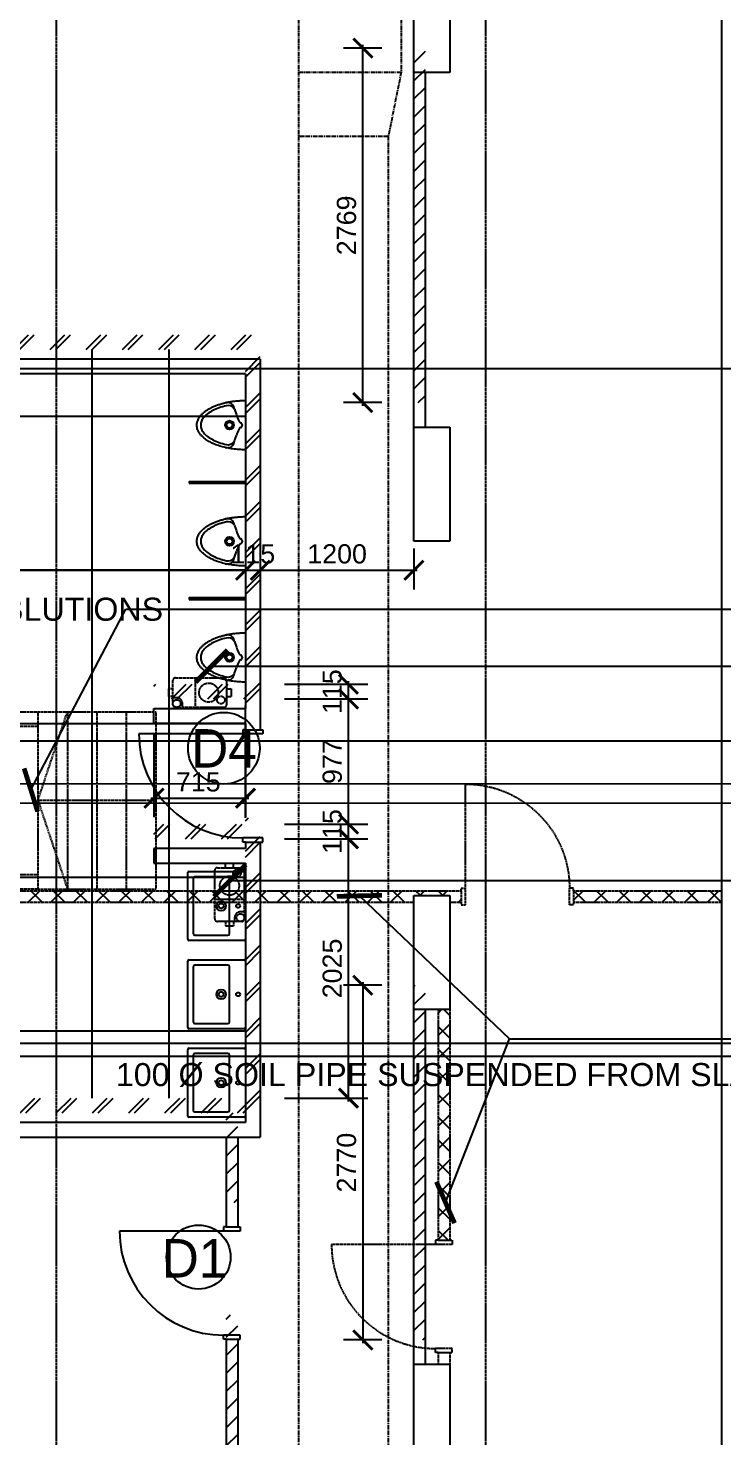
# Model space of a CAD drawing. Header units: millimetres. Extents: x -242071 to 82444, y -53139 to 112036.
# Drawn here: x -221999 to -216574, y -20063 to -9064 of the extents above; entities that cross this region are included whole.
import ezdxf

# ---------------------------------------------------------------- set-up
doc = ezdxf.new("R2010")
doc.units = ezdxf.units.MM
doc.header["$PDSIZE"] = 1
for name, pattern in [('PCENTRE', [50.8, 31.75, -6.35, 6.35, -6.35]), ('PCENTRE2', [28.575, 19.05, -3.175, 3.175, -3.175]), ('PDASHED2', [9.525, 6.35, -3.175])]:
    doc.linetypes.add(name, pattern=pattern)
for name, color, linetype in [('Boundaries_and_building_grids', 140, 'Continuous'), ('Ceilings', 8, 'Continuous'), ('Columns_conc_steel_timber', 5, 'Continuous'), ('Demolition', 1, 'Continuous'), ('Dimensions_General_Layout', 1, 'Continuous'), ('Drainage_soil_and_waste', 3, 'Continuous'), ('Fixture_Sanitary', 2, 'Continuous'), ('Hatch_Builders_work', 1, 'Continuous'), ('Hatch_Demolition', 1, 'Continuous'), ('Hatch_Partition_layout', 1, 'Continuous'), ('Internal_partitions', 2, 'Continuous'), ('Rain_and_storm_water', 1, 'Continuous'), ('Space_heating_and_ventilation', 1, 'Continuous'), ('Text_Builders_work', 1, 'Continuous'), ('Text_Demolition', 1, 'Continuous'), ('Text_Drainage_drawing', 1, 'Continuous'), ('Text_Partition_layout', 1, 'Continuous'), ('Walls_brick_block_etc', 3, 'Continuous'), ('Windows_and_doors_to_brickwork', 1, 'Continuous'), ('Windows_and_doors_to_partitions', 1, 'Continuous')]:
    doc.layers.add(name, color=color, linetype=linetype)
doc.styles.add('Arial1', font='arial.ttf')
doc.styles.add('Text_Style_1', font='Freehand')
doc.styles.add('Text_Style_3_d7b89161-017f-4e9d-a07b-0b1ab719bac5', font='freehand')
doc.styles.add('Text_Style_5', font='arial.ttf')
doc.dimstyles.new('$DIM_Caddie', dxfattribs={"dimscale": 100, "dimtxt": 2.5, "dimasz": 3, "dimexe": 3, "dimexo": 0, "dimgap": 1, "dimtad": 1, "dimdec": 0, "dimzin": 0, "dimdsep": 46, "dimtxsty": 'Text_Style_3_d7b89161-017f-4e9d-a07b-0b1ab719bac5', "dimblk": 'ARCHTICK', "dimblk1": 'ARCHTICK', "dimblk2": 'ARCHTICK', "dimcen": 0.4, "dimclrd": 1, "dimclre": 1, "dimclrt": 2, "dimadec": 0, "dimazin": 0, "dimtfac": 0.5, "dimtdec": 0, "dimtix": 1, "dimtmove": 0, "dimatfit": 2, "dimldrblk": 'ARCHTICK', "dimfxl": 7, "dimfxlon": 1, "dimtfillclr": 1, "dimtolj": 1, "dimtzin": 0, "dimlwd": -3, "dimlwe": -3, "dimarcsym": 1})
pattern_1 = [(45, (-179816.09, 11309.41), (-70.71068, 70.71068), [])]
pattern_2 = [(45, (0, -190.3), (-88.38835, 88.38835), []), (135, (0, -190.3), (-88.38835, -88.38835), [])]

# ---------------------------------------------------------------- blocks, each defined once
blk = doc.blocks.new('_ArchTick')
at = {"color": 0, "linetype": 'ByBlock', "const_width": 0.15}
blk.add_lwpolyline([(-0.5, -0.5), (0.5, 0.5)], dxfattribs=at)
blk = doc.blocks.new('*D118')
at = {"layer": 'Defpoints', "color": 0}
for p in [(-224422, -11574), (-220301, -11574), (-220301, -13297)]:
    blk.add_point(p, dxfattribs=at)
at = {"layer": 'Dimensions_General_Layout', "color": 1, "linetype": 'Continuous', "lineweight": -3}
for p, q in [((-224422, -12797), (-224422, -13447)), ((-220301, -12797), (-220301, -13447)), ((-224447, -13297), (-220276, -13297))]:
    blk.add_line(p, q, dxfattribs=at)
at = {"layer": 'Dimensions_General_Layout', "color": 1, "lineweight": -3, "xscale": 150, "yscale": 150, "zscale": 150, "rotation": 180}
blk.add_blockref('_ArchTick', (-224422, -13297), dxfattribs=at)
at = {"layer": 'Dimensions_General_Layout', "color": 1, "lineweight": -3, "xscale": 150, "yscale": 150, "zscale": 150}
blk.add_blockref('_ArchTick', (-220301, -13297), dxfattribs=at)
at = {"layer": 'Dimensions_General_Layout', "color": 1, "linetype": 'Continuous', "lineweight": -3, "insert": (-222362, -13171), "char_height": 150, "attachment_point": 5, "style": 'Text_Style_5'}
blk.add_mtext('\\A1;4121', dxfattribs=at)
blk = doc.blocks.new('_Open90')
at = {"color": 0, "linetype": 'ByBlock', "lineweight": -2}
for p, q in [((0, 0), (-1, 0)), ((-0.5, 0.5), (0, 0)), ((0, 0), (-0.5, -0.5))]:
    blk.add_line(p, q, dxfattribs=at)
blk = doc.blocks.new('*D119')
at = {"layer": 'Defpoints', "color": 0}
for p in [(-220186, -11459), (-220301, -11574), (-220186, -13297)]:
    blk.add_point(p, dxfattribs=at)
at = {"layer": 'Dimensions_General_Layout', "color": 1, "linetype": 'Continuous', "lineweight": -3}
for p, q in [((-220301, -12797), (-220301, -13447)), ((-220186, -12797), (-220186, -13447)), ((-220326, -13297), (-220161, -13297))]:
    blk.add_line(p, q, dxfattribs=at)
at = {"layer": 'Dimensions_General_Layout', "color": 1, "lineweight": -3, "xscale": 150, "yscale": 150, "zscale": 150}
blk.add_blockref('_ArchTick', (-220301, -13297), dxfattribs=at)
at = {"layer": 'Dimensions_General_Layout', "color": 1, "lineweight": -3, "xscale": 150, "yscale": 150, "zscale": 150, "rotation": 180}
blk.add_blockref('_ArchTick', (-220186, -13297), dxfattribs=at)
at = {"layer": 'Dimensions_General_Layout', "color": 1, "linetype": 'Continuous', "lineweight": -3, "insert": (-220244, -13170), "char_height": 150, "attachment_point": 5, "style": 'Text_Style_5'}
blk.add_mtext('\\A1;115', dxfattribs=at)
blk = doc.blocks.new('*D120')
at = {"layer": 'Defpoints', "color": 0}
for p in [(-220186, -11459), (-218986, -12878), (-218986, -13297)]:
    blk.add_point(p, dxfattribs=at)
at = {"layer": 'Dimensions_General_Layout', "color": 1, "linetype": 'Continuous', "lineweight": -3}
for p, q in [((-220186, -12797), (-220186, -13447)), ((-218986, -13128), (-218986, -13447)), ((-220211, -13297), (-218961, -13297))]:
    blk.add_line(p, q, dxfattribs=at)
at = {"layer": 'Dimensions_General_Layout', "color": 1, "lineweight": -3, "xscale": 150, "yscale": 150, "zscale": 150, "rotation": 180}
blk.add_blockref('_ArchTick', (-220186, -13297), dxfattribs=at)
at = {"layer": 'Dimensions_General_Layout', "color": 1, "lineweight": -3, "xscale": 150, "yscale": 150, "zscale": 150}
blk.add_blockref('_ArchTick', (-218986, -13297), dxfattribs=at)
at = {"layer": 'Dimensions_General_Layout', "color": 1, "linetype": 'Continuous', "lineweight": -3, "insert": (-219586, -13170), "char_height": 150, "attachment_point": 5, "style": 'Text_Style_5'}
blk.add_mtext('\\A1;1200', dxfattribs=at)
blk = doc.blocks.new('*D123')
at = {"layer": 'Defpoints', "color": 0}
for p in [(-220301, -15394), (-219497, -15394), (-220301, -17419)]:
    blk.add_point(p, dxfattribs=at)
at = {"layer": 'Dimensions_General_Layout', "color": 1, "linetype": 'Continuous', "lineweight": -3}
for p, q in [((-219997, -15394), (-219347, -15394)), ((-219497, -17444), (-219497, -15369)), ((-219997, -17419), (-219347, -17419))]:
    blk.add_line(p, q, dxfattribs=at)
at = {"layer": 'Dimensions_General_Layout', "color": 1, "lineweight": -3, "xscale": 150, "yscale": 150, "zscale": 150}
for p, rotation in [((-219497, -15394), 90), ((-219497, -17419), 270)]:
    blk.add_blockref('_ArchTick', p, dxfattribs=dict(at, rotation=rotation))
at = {"layer": 'Dimensions_General_Layout', "color": 1, "linetype": 'Continuous', "lineweight": -3, "insert": (-219623, -16406), "char_height": 150, "attachment_point": 5, "rotation": 90, "style": 'Text_Style_5'}
blk.add_mtext('\\A1;2025', dxfattribs=at)
blk = doc.blocks.new('*D124')
at = {"layer": 'Defpoints', "color": 0}
for p in [(-220301, -15279), (-219497, -15279), (-220301, -15394)]:
    blk.add_point(p, dxfattribs=at)
at = {"layer": 'Dimensions_General_Layout', "color": 1, "linetype": 'Continuous', "lineweight": -3}
for p, q in [((-219997, -15279), (-219347, -15279)), ((-219497, -15419), (-219497, -15254)), ((-219997, -15394), (-219347, -15394))]:
    blk.add_line(p, q, dxfattribs=at)
at = {"layer": 'Dimensions_General_Layout', "color": 1, "lineweight": -3, "xscale": 150, "yscale": 150, "zscale": 150}
for p, rotation in [((-219497, -15279), 270), ((-219497, -15394), 90)]:
    blk.add_blockref('_ArchTick', p, dxfattribs=dict(at, rotation=rotation))
at = {"layer": 'Dimensions_General_Layout', "color": 1, "linetype": 'Continuous', "lineweight": -3, "insert": (-219623, -15337), "char_height": 150, "attachment_point": 5, "rotation": 90, "style": 'Text_Style_5'}
blk.add_mtext('\\A1;115', dxfattribs=at)
blk = doc.blocks.new('*D125')
at = {"layer": 'Defpoints', "color": 0}
for p in [(-220301, -14302), (-219497, -14302), (-220301, -15279)]:
    blk.add_point(p, dxfattribs=at)
at = {"layer": 'Dimensions_General_Layout', "color": 1, "linetype": 'Continuous', "lineweight": -3}
for p, q in [((-219497, -15304), (-219497, -14277)), ((-219997, -14302), (-219347, -14302)), ((-219997, -15279), (-219347, -15279))]:
    blk.add_line(p, q, dxfattribs=at)
at = {"layer": 'Dimensions_General_Layout', "color": 1, "lineweight": -3, "xscale": 150, "yscale": 150, "zscale": 150}
for p, rotation in [((-219497, -14302), 90), ((-219497, -15279), 270)]:
    blk.add_blockref('_ArchTick', p, dxfattribs=dict(at, rotation=rotation))
at = {"layer": 'Dimensions_General_Layout', "color": 1, "linetype": 'Continuous', "lineweight": -3, "insert": (-219623, -14791), "char_height": 150, "attachment_point": 5, "rotation": 90, "style": 'Text_Style_5'}
blk.add_mtext('\\A1;977', dxfattribs=at)
blk = doc.blocks.new('*D126')
at = {"layer": 'Defpoints', "color": 0}
for p in [(-220301, -14187), (-219497, -14187), (-220301, -14302)]:
    blk.add_point(p, dxfattribs=at)
at = {"layer": 'Dimensions_General_Layout', "color": 1, "linetype": 'Continuous', "lineweight": -3}
for p, q in [((-219997, -14187), (-219347, -14187)), ((-219497, -14327), (-219497, -14162)), ((-219997, -14302), (-219347, -14302))]:
    blk.add_line(p, q, dxfattribs=at)
at = {"layer": 'Dimensions_General_Layout', "color": 1, "lineweight": -3, "xscale": 150, "yscale": 150, "zscale": 150}
for p, rotation in [((-219497, -14187), 270), ((-219497, -14302), 90)]:
    blk.add_blockref('_ArchTick', p, dxfattribs=dict(at, rotation=rotation))
at = {"layer": 'Dimensions_General_Layout', "color": 1, "linetype": 'Continuous', "lineweight": -3, "insert": (-219623, -14245), "char_height": 150, "attachment_point": 5, "rotation": 90, "style": 'Text_Style_5'}
blk.add_mtext('\\A1;115', dxfattribs=at)
blk = doc.blocks.new('*D127')
at = {"layer": 'Defpoints', "color": 0}
for p in [(-221016, -14187), (-220301, -14187), (-220301, -15076)]:
    blk.add_point(p, dxfattribs=at)
at = {"layer": 'Dimensions_General_Layout', "color": 1, "linetype": 'Continuous', "lineweight": -3}
for p, q in [((-221016, -14576), (-221016, -15226)), ((-220301, -14576), (-220301, -15226)), ((-221041, -15076), (-220276, -15076))]:
    blk.add_line(p, q, dxfattribs=at)
at = {"layer": 'Dimensions_General_Layout', "color": 1, "lineweight": -3, "xscale": 150, "yscale": 150, "zscale": 150, "rotation": 180}
blk.add_blockref('_ArchTick', (-221016, -15076), dxfattribs=at)
at = {"layer": 'Dimensions_General_Layout', "color": 1, "lineweight": -3, "xscale": 150, "yscale": 150, "zscale": 150}
blk.add_blockref('_ArchTick', (-220301, -15076), dxfattribs=at)
at = {"layer": 'Dimensions_General_Layout', "color": 1, "linetype": 'Continuous', "lineweight": -3, "insert": (-220670, -14950), "char_height": 150, "attachment_point": 5, "style": 'Text_Style_5'}
blk.add_mtext('\\A1;715', dxfattribs=at)
blk = doc.blocks.new('*D129')
at = {"layer": 'Defpoints', "color": 0}
for p in [(-218986, -16537), (-219385, -19307), (-218986, -19307)]:
    blk.add_point(p, dxfattribs=at)
at = {"layer": 'Dimensions_General_Layout', "color": 1, "linetype": 'Continuous', "lineweight": -3}
for p, q in [((-219236, -16537), (-219535, -16537)), ((-219385, -16512), (-219385, -19332)), ((-219236, -19307), (-219535, -19307))]:
    blk.add_line(p, q, dxfattribs=at)
at = {"layer": 'Dimensions_General_Layout', "color": 1, "lineweight": -3, "xscale": 150, "yscale": 150, "zscale": 150}
for p, rotation in [((-219385, -16537), 90), ((-219385, -19307), 270)]:
    blk.add_blockref('_ArchTick', p, dxfattribs=dict(at, rotation=rotation))
at = {"layer": 'Dimensions_General_Layout', "color": 1, "linetype": 'Continuous', "lineweight": -3, "insert": (-219512, -17922), "char_height": 150, "attachment_point": 5, "rotation": 90, "style": 'Text_Style_5'}
blk.add_mtext('\\A1;2770', dxfattribs=at)
blk = doc.blocks.new('*D134')
at = {"layer": 'Defpoints', "color": 0}
for p in [(-219385, -9220), (-218986, -9220), (-218986, -11988)]:
    blk.add_point(p, dxfattribs=at)
at = {"layer": 'Dimensions_General_Layout', "color": 1, "linetype": 'Continuous', "lineweight": -3}
for p, q in [((-219236, -9220), (-219535, -9220)), ((-219385, -12013), (-219385, -9195)), ((-219236, -11988), (-219535, -11988))]:
    blk.add_line(p, q, dxfattribs=at)
at = {"layer": 'Dimensions_General_Layout', "color": 1, "lineweight": -3, "xscale": 150, "yscale": 150, "zscale": 150}
for p, rotation in [((-219385, -9220), 90), ((-219385, -11988), 270)]:
    blk.add_blockref('_ArchTick', p, dxfattribs=dict(at, rotation=rotation))
at = {"layer": 'Dimensions_General_Layout', "color": 1, "linetype": 'Continuous', "lineweight": -3, "insert": (-219512, -10604), "char_height": 150, "attachment_point": 5, "rotation": 90, "style": 'Text_Style_5'}
blk.add_mtext('\\A1;2769', dxfattribs=at)

msp = doc.modelspace()

# ---------------------------------------------------------------- hatches: boundary and pattern name
at = {"layer": 'Hatch_Builders_work', "linetype": 'Continuous', "lineweight": -3}
h = msp.add_hatch(dxfattribs=at)
h.set_pattern_fill('BRICKPLAN', color=1, scale=200, angle=45, style=0)
h.set_pattern_definition([(45, (-179666.09, 11309.41), (-141.42136, 141.42136), []), (45, (-179688.71, 11332.04), (-141.42136, 141.42136), [])])
h.paths.add_polyline_path([(-224272.2, -11458.9), (-220186.2, -11458.9), (-220186.2, -14352.1), (-220301.2, -14352.1), (-220301.2, -14302.1), (-221016.2, -14302.1), (-221016.2, -14187.1), (-220301.2, -14187.1), (-220301.2, -11573.9), (-224272.2, -11573.9)])
h = msp.add_hatch(dxfattribs=at)
h.set_pattern_fill('BRICKPLAN', color=1, scale=200, angle=45, style=0)
h.set_pattern_definition([(45, (-238113.88, -4498.6), (-141.4214, 141.4214), []), (45, (-238136.5, -4475.97), (-141.4214, 141.4214), [])])
h.paths.add_polyline_path([(-224422.1, -17533.9), (-224422.2, -16608.9), (-224274.2, -16608.9), (-224274.2, -17418.9), (-220301.2, -17418.9), (-220301.2, -15394.1), (-221016.2, -15394.1), (-221016.2, -15279.1), (-220301.2, -15279.1), (-220301.2, -15229.1), (-220186.2, -15229.1), (-220186.2, -17533.9)])
at = {"layer": 'Hatch_Demolition', "linetype": 'Continuous', "lineweight": -3}
h = msp.add_hatch(dxfattribs=at)
h.set_pattern_fill('BLOCK-SECTION', color=8, scale=2.5)
h.set_pattern_definition(pattern_2)
h.paths.add_polyline_path([(-218986.2, -15889.2), (-218986.2, -15837.1), (-218706.2, -15837.1), (-218706.2, -15889.2), (-218616.2, -15889.2), (-218616.2, -15799.2), (-224422.2, -15799.2), (-224422.2, -15889.2)])
h = msp.add_hatch(dxfattribs=at)
h.set_pattern_fill('BLOCK-SECTION', color=8, scale=2.5)
h.set_pattern_definition(pattern_2)
h.paths.add_polyline_path([(-216581.2, -15889.2), (-216581.2, -15799.2), (-217739.2, -15799.2), (-217739.2, -15889.2)])
h = msp.add_hatch(dxfattribs=at)
h.set_pattern_fill('BLOCK-SECTION', color=8, scale=2.5)
h.set_pattern_definition(pattern_2)
h.paths.add_polyline_path([(-218706.2, -18528.6), (-218706.2, -16727.1), (-218796.2, -16727.1), (-218796.2, -18528.6)])
at = {"layer": 'Hatch_Partition_layout', "linetype": 'Continuous', "lineweight": -3}
h = msp.add_hatch(dxfattribs=at)
h.set_pattern_fill('_USER', color=1, scale=100, angle=45, style=0, pattern_type=0)
h.set_pattern_definition(pattern_1)
h.paths.add_polyline_path([(-218986.2, -11988.3), (-218896.2, -11988.3), (-218896.2, -9219.8), (-218986.2, -9219.8)])
h = msp.add_hatch(dxfattribs=at)
h.set_pattern_fill('_USER', color=1, scale=100, angle=45, style=0, pattern_type=0)
h.set_pattern_definition(pattern_1)
h.paths.add_polyline_path([(-218986.2, -19305.3), (-218896.2, -19305.3), (-218896.2, -16536.8), (-218986.2, -16536.8)])
h = msp.add_hatch(dxfattribs=at)
h.set_pattern_fill('_USER', color=1, scale=100, angle=45, style=0, pattern_type=0)
h.set_pattern_definition(pattern_1)
h.paths.add_polyline_path([(-220452.2, -18233.9), (-220362.2, -18233.9), (-220362.2, -17533.9), (-220452.2, -17533.9)])
h = msp.add_hatch(dxfattribs=at)
h.set_pattern_fill('_USER', color=1, scale=100, angle=45, style=0, pattern_type=0)
h.set_pattern_definition(pattern_1)
h.paths.add_polyline_path([(-220452.2, -19110.9), (-220362.2, -19110.9), (-220362.2, -20753.9), (-220452.2, -20753.9)])

# ---------------------------------------------------------------- linework, layer by layer
at = {"layer": 'Boundaries_and_building_grids', "color": 140, "linetype": 'PCENTRE2', "lineweight": -3}
for p, q in [((-221780.2, 33439.2), (-221780.2, -42646.4)), ((-218427.2, 33439.2), (-218427.2, -42646.4))]:
    msp.add_line(p, q, dxfattribs=at)
at = {"layer": 'Ceilings', "color": 8, "linetype": 'Continuous', "lineweight": -3}
for p, q in [((-221501.2, -11573.9), (-221501.2, -17418.9)), ((-220901.2, -11573.9), (-220901.2, -17418.9)), ((-220301.2, -12096.4), (-224422.2, -12096.4)), ((-220301.2, -13296.4), (-224422.2, -13296.4)), ((-220301.2, -15229.1), (-220301.2, -14352.1)), ((-220301.2, -14496.4), (-224422.2, -14496.4)), ((-220301.2, -15696.4), (-224422.2, -15696.4)), ((-220301.2, -16896.4), (-224422.2, -16896.4))]:
    msp.add_line(p, q, dxfattribs=at)
at = {"layer": 'Columns_conc_steel_timber', "color": 4, "linetype": 'Continuous', "lineweight": -3}
for p, q in [((-218986.2, -9410.1), (-218986.2, -8520.1)), ((-218706.2, -8520.1), (-218706.2, -9410.1)), ((-218706.2, -9410.1), (-218986.2, -9410.1)), ((-218986.2, -13068.6), (-218986.2, -12178.6)), ((-218986.2, -12178.6), (-218706.2, -12178.6)), ((-218706.2, -12178.6), (-218706.2, -13068.6)), ((-218706.2, -13068.6), (-218986.2, -13068.6)), ((-218986.2, -16727.1), (-218986.2, -15837.1)), ((-218986.2, -15837.1), (-218706.2, -15837.1)), ((-218706.2, -15837.1), (-218706.2, -16727.1)), ((-218706.2, -16727.1), (-218986.2, -16727.1)), ((-218986.2, -20385.6), (-218986.2, -19495.6)), ((-218986.2, -19495.6), (-218706.2, -19495.6)), ((-218706.2, -19495.6), (-218706.2, -20385.6))]:
    msp.add_line(p, q, dxfattribs=at)
at = {"layer": 'Demolition', "color": 8, "linetype": 'PDASHED2', "lineweight": -3}
for p, q in [((-224422.2, -14402.2), (-221922.2, -14402.2)), ((-221922.2, -14402.2), (-221922.2, -14516.2)), ((-221922.2, -14402.2), (-221002.2, -14402.2)), ((-221922.2, -15094.2), (-221692.2, -14402.2)), ((-221692.2, -14402.2), (-221692.2, -15786.2)), ((-221462.2, -14402.2), (-221462.2, -15786.2)), ((-221232.2, -14402.2), (-221232.2, -15786.2)), ((-221002.2, -14402.2), (-221002.2, -15786.2)), ((-221922.2, -14516.2), (-224422.2, -14516.2)), ((-221922.2, -14516.2), (-221922.2, -15672.2)), ((-218584.2, -15779.2), (-218584.2, -14966.2)), ((-221922.2, -15094.2), (-221692.2, -15786.2)), ((-221002.2, -15094.2), (-221922.2, -15094.2)), ((-224422.2, -15672.2), (-221922.2, -15672.2)), ((-221922.2, -15672.2), (-221922.2, -15786.2)), ((-221922.2, -15786.2), (-224422.2, -15786.2)), ((-224422.2, -15799.2), (-218616.2, -15799.2)), ((-221922.2, -15786.2), (-221002.2, -15786.2)), ((-218616.2, -15779.2), (-218584.2, -15779.2)), ((-218616.2, -15799.2), (-218616.2, -15779.2)), ((-218616.2, -15799.2), (-218616.2, -15889.2)), ((-218584.2, -15909.2), (-218584.2, -15779.2)), ((-217771.2, -15909.2), (-217771.2, -15779.2)), ((-217739.2, -15779.2), (-217771.2, -15779.2)), ((-217739.2, -15799.2), (-217739.2, -15779.2)), ((-217739.2, -15799.2), (-216581.2, -15799.2)), ((-217739.2, -15799.2), (-217739.2, -15889.2)), ((-224422.2, -15889.2), (-218986.2, -15889.2)), ((-218706.2, -15889.2), (-218616.2, -15889.2)), ((-218616.2, -15889.2), (-218616.2, -15909.2)), ((-218616.2, -15909.2), (-218584.2, -15909.2)), ((-217739.2, -15909.2), (-217771.2, -15909.2)), ((-217739.2, -15889.2), (-216581.2, -15889.2)), ((-217739.2, -15889.2), (-217739.2, -15909.2)), ((-218796.2, -16727.1), (-218796.2, -18528.6)), ((-218706.2, -16727.1), (-218706.2, -18528.6)), ((-218816.2, -18560.6), (-219629.2, -18560.6)), ((-218816.2, -18528.6), (-218816.2, -18560.6)), ((-218796.2, -18528.6), (-218816.2, -18528.6)), ((-218686.2, -18560.6), (-218816.2, -18560.6)), ((-218796.2, -18528.6), (-218706.2, -18528.6)), ((-218706.2, -18528.6), (-218686.2, -18528.6)), ((-218686.2, -18528.6), (-218686.2, -18560.6)), ((-218816.2, -19405.6), (-218816.2, -19373.6)), ((-218686.2, -19373.6), (-218816.2, -19373.6)), ((-218796.2, -19405.6), (-218816.2, -19405.6)), ((-218796.2, -19405.6), (-218796.2, -19495.6)), ((-218796.2, -19405.6), (-218706.2, -19405.6)), ((-218706.2, -19405.6), (-218706.2, -19495.6)), ((-218706.2, -19405.6), (-218686.2, -19405.6)), ((-218686.2, -19405.6), (-218686.2, -19373.6))]:
    msp.add_line(p, q, dxfattribs=at)
at = {"layer": 'Demolition', "color": 8, "linetype": 'PDASHED2', "lineweight": -3, "extrusion": (0, 0, -1)}
msp.add_arc((218584.2, -15779.2), 813, 90, 180, dxfattribs=at)
at = {"layer": 'Demolition', "color": 8, "linetype": 'PDASHED2', "lineweight": -3}
msp.add_arc((-218816.2, -18560.6), 813, 180, 270, dxfattribs=at)
at = {"layer": 'Drainage_soil_and_waste', "color": 1, "linetype": 'Continuous', "lineweight": -3}
for p, q in [((-224350.4, -16990.2), (-214320.2, -16990.2)), ((-224350.4, -17090.2), (-214320.2, -17090.2))]:
    msp.add_line(p, q, dxfattribs=at)
at = {"layer": 'Fixture_Sanitary', "color": 12}
for p, q in [((-220301.2, -11971.3), (-220301.2, -12356.3)), ((-220386, -12040.4), (-220372.3, -12083.2)), ((-220386, -12287.2), (-220372.3, -12244.4)), ((-220386, -12947.4), (-220372.3, -12990.2)), ((-220301.2, -12878.3), (-220301.2, -13263.3)), ((-220386, -13194.2), (-220372.3, -13151.4)), ((-220386, -13854.4), (-220372.3, -13897.2)), ((-220301.2, -13785.3), (-220301.2, -14170.3)), ((-220386, -14101.2), (-220372.3, -14058.4)), ((-220751.2, -16178.1), (-220751.2, -15658.1)), ((-220741.2, -15648.1), (-220311.2, -15648.1)), ((-220709.2, -15702.1), (-220709.2, -16134.1)), ((-220438.2, -15690.1), (-220697.2, -15690.1)), ((-220426.2, -16134.1), (-220426.2, -15702.1)), ((-220301.2, -15658.1), (-220301.2, -16178.1)), ((-220697.2, -16146.1), (-220438.2, -16146.1)), ((-220311.2, -16188.1), (-220741.2, -16188.1)), ((-220751.2, -16868.1), (-220751.2, -16348.1)), ((-220741.2, -16338.1), (-220311.2, -16338.1)), ((-220438.2, -16380.1), (-220697.2, -16380.1)), ((-220301.2, -16348.1), (-220301.2, -16868.1)), ((-220709.2, -16392.1), (-220709.2, -16824.1)), ((-220426.2, -16824.1), (-220426.2, -16392.1)), ((-220311.2, -16878.1), (-220741.2, -16878.1)), ((-220697.2, -16836.1), (-220438.2, -16836.1)), ((-220751.2, -17558.1), (-220751.2, -17038.1)), ((-220741.2, -17028.1), (-220311.2, -17028.1)), ((-220301.2, -17038.1), (-220301.2, -17558.1)), ((-220709.2, -17082.1), (-220709.2, -17514.1)), ((-220438.2, -17070.1), (-220697.2, -17070.1)), ((-220426.2, -17514.1), (-220426.2, -17082.1)), ((-220311.2, -17568.1), (-220741.2, -17568.1)), ((-220697.2, -17526.1), (-220438.2, -17526.1))]:
    msp.add_line(p, q, dxfattribs=at)
at = {"layer": 'Fixture_Sanitary', "color": 12, "linetype": 'PCENTRE2', "lineweight": -3}
for p, q in [((-220868.7, -14347.4), (-220868.7, -14157.4)), ((-220848.7, -14137.4), (-220468.7, -14137.4)), ((-220693.7, -14137.4), (-220693.7, -14367.4)), ((-220448.7, -14157.4), (-220448.7, -14347.4)), ((-220868.7, -14222.4), (-220903.7, -14222.4)), ((-220903.7, -14222.4), (-220903.7, -14282.4)), ((-220868.7, -14282.4), (-220903.7, -14282.4)), ((-220838.7, -14292.4), (-220868.7, -14292.4)), ((-220448.7, -14222.4), (-220413.7, -14222.4)), ((-220448.7, -14282.4), (-220413.7, -14282.4)), ((-220413.7, -14222.4), (-220413.7, -14282.4)), ((-220468.7, -14367.4), (-220848.7, -14367.4)), ((-220793.7, -14367.4), (-220793.7, -14337.4)), ((-220456.2, -15619.4), (-220456.2, -15584.4)), ((-220456.2, -15584.4), (-220396.2, -15584.4)), ((-220396.2, -15619.4), (-220396.2, -15584.4)), ((-220541.2, -16019.4), (-220541.2, -15639.4)), ((-220521.2, -15619.4), (-220331.2, -15619.4)), ((-220311.2, -15639.4), (-220311.2, -16019.4)), ((-220541.2, -15864.4), (-220311.2, -15864.4)), ((-220331.2, -16039.4), (-220521.2, -16039.4)), ((-220456.2, -16039.4), (-220456.2, -16074.4)), ((-220396.2, -16039.4), (-220396.2, -16074.4)), ((-220386.2, -16009.4), (-220386.2, -16039.4)), ((-220311.2, -15964.4), (-220341.2, -15964.4)), ((-220456.2, -16074.4), (-220396.2, -16074.4))]:
    msp.add_line(p, q, dxfattribs=at)
at = {"layer": 'Fixture_Sanitary', "color": 12, "linetype": 'Continuous'}
for points in [[(-220741.2, -12617.3), (-220301.2, -12617.3), (-220301.2, -12605.3), (-220741.2, -12605.3)], [(-220741.2, -13524.3), (-220301.2, -13524.3), (-220301.2, -13512.3), (-220741.2, -13512.3)]]:
    msp.add_lwpolyline(points, close=True, dxfattribs=at)
at = {"layer": 'Fixture_Sanitary', "color": 12}
for centre, radius in [((-220426.2, -12163.8), 35), ((-220426.2, -12163.8), 23), ((-220426.2, -13070.8), 35), ((-220426.2, -13070.8), 23), ((-220426.2, -13977.8), 35), ((-220426.2, -13977.8), 23), ((-220491.2, -15918.1), 37.5), ((-220491.2, -15918.1), 20), ((-220359.2, -15918.1), 15), ((-220491.2, -16608.1), 37.5), ((-220491.2, -16608.1), 20), ((-220359.2, -16608.1), 15), ((-220491.2, -17298.1), 37.5), ((-220491.2, -17298.1), 20), ((-220359.2, -17298.1), 15)]:
    msp.add_circle(centre, radius, dxfattribs=at)
at = {"layer": 'Fixture_Sanitary', "color": 12, "linetype": 'PCENTRE2', "lineweight": -3}
for centre, radius in [((-220588.7, -14252.4), 75), ((-220493.6, -14309.9), 30), ((-220838.7, -14337.4), 30), ((-220426.2, -15759.4), 75), ((-220368.7, -15664.3), 30), ((-220341.2, -16009.4), 30)]:
    msp.add_circle(centre, radius, dxfattribs=at)
at = {"layer": 'Fixture_Sanitary', "color": 12}
for centre, radius, start, end in [((-220445.4, -12070.5), 83.1, 69.08029, 100.1044), ((-220437.2, -12068.8), 57.9, 37.33125, 102.75802), ((-220523.4, -12084.6), 144.3, 17.84255, 33.84772), ((-220039, -11976), 350.1, 197.84255, 206.22883), ((-220039, -12351.6), 350.1, 153.77117, 162.15745), ((-220326.1, -12117.4), 30, 206.22883, 246.17358), ((-220326.1, -12210.2), 30, 113.82642, 153.77117), ((-220346.6, -12163.8), 20.7, 293.82642, 66.17358), ((-220437.2, -12258.8), 57.9, 257.24198, 322.66875), ((-220523.4, -12243), 144.3, 326.15228, 342.15745), ((-220445.4, -12257), 83.1, 259.8956, 290.91971), ((-220445.4, -12977.5), 83.1, 69.08029, 100.1044), ((-220437.2, -12975.8), 57.9, 37.33125, 102.75802), ((-220523.4, -12991.6), 144.3, 17.84255, 33.84772), ((-220039, -12883), 350.1, 197.84255, 206.22883), ((-220326.1, -13024.4), 30, 206.22883, 246.17358), ((-220346.6, -13070.8), 20.7, 293.82642, 66.17358), ((-220523.4, -13150), 144.3, 326.15228, 342.15745), ((-220039, -13258.6), 350.1, 153.77117, 162.15745), ((-220326.1, -13117.2), 30, 113.82642, 153.77117), ((-220445.4, -13164), 83.1, 259.8956, 290.91971), ((-220437.2, -13165.8), 57.9, 257.24198, 322.66875), ((-220445.4, -13884.5), 83.1, 69.08029, 100.1044), ((-220437.2, -13882.8), 57.9, 37.33125, 102.75802), ((-220523.4, -13898.6), 144.3, 17.84255, 33.84772), ((-220039, -13790), 350.1, 197.84255, 206.22883), ((-220326.1, -13931.4), 30, 206.22883, 246.17358), ((-220346.6, -13977.8), 20.7, 293.82642, 66.17358), ((-220039, -14165.6), 350.1, 153.77117, 162.15745), ((-220326.1, -14024.2), 30, 113.82642, 153.77117), ((-220445.4, -14071), 83.1, 259.8956, 290.91971), ((-220437.2, -14072.8), 57.9, 257.24198, 322.66875), ((-220523.4, -14057), 144.3, 326.15228, 342.15745), ((-220741.2, -15658.1), 10, 90, 180), ((-220697.2, -15702.1), 12, 90, 180), ((-220438.2, -15702.1), 12, 0, 90), ((-220311.2, -15658.1), 10, 0, 90), ((-220697.2, -16134.1), 12, 180, 270), ((-220438.2, -16134.1), 12, 270, 0), ((-220741.2, -16178.1), 10, 180, 270), ((-220311.2, -16178.1), 10, 270, 0), ((-220741.2, -16348.1), 10, 90, 180), ((-220697.2, -16392.1), 12, 90, 180), ((-220438.2, -16392.1), 12, 0, 90), ((-220311.2, -16348.1), 10, 0, 90), ((-220697.2, -16824.1), 12, 180, 270), ((-220438.2, -16824.1), 12, 270, 0), ((-220741.2, -16868.1), 10, 180, 270), ((-220311.2, -16868.1), 10, 270, 0), ((-220741.2, -17038.1), 10, 90, 180), ((-220311.2, -17038.1), 10, 0, 90), ((-220697.2, -17082.1), 12, 90, 180), ((-220438.2, -17082.1), 12, 0, 90), ((-220741.2, -17558.1), 10, 180, 270), ((-220697.2, -17514.1), 12, 180, 270), ((-220438.2, -17514.1), 12, 270, 0), ((-220311.2, -17558.1), 10, 270, 0)]:
    msp.add_arc(centre, radius, start, end, dxfattribs=at)
at = {"layer": 'Fixture_Sanitary', "color": 12, "linetype": 'PCENTRE2', "lineweight": -3}
for centre, radius, start, end in [((-220848.7, -14157.4), 20, 90, 180), ((-220468.7, -14157.4), 20, 0, 90), ((-220838.7, -14337.4), 45, 0, 90), ((-220848.7, -14347.4), 20, 180, 270), ((-220468.7, -14347.4), 20, 270, 0), ((-220521.2, -15639.4), 20, 90, 180), ((-220331.2, -15639.4), 20, 0, 90), ((-220521.2, -16019.4), 20, 180, 270), ((-220341.2, -16009.4), 45, 90, 180), ((-220331.2, -16019.4), 20, 270, 0)]:
    msp.add_arc(centre, radius, start, end, dxfattribs=at)
at = {"layer": 'Fixture_Sanitary', "color": 12}
for centre, start_param, end_param in [((-220420.1, -12457.4), 2.9124317, 3.0818656), ((-220420.1, -11870.2), 0.0597271, 0.229161), ((-220420.1, -13364.4), 2.9124317, 3.0818656), ((-220420.1, -12777.2), 0.0597271, 0.229161), ((-220420.1, -14271.4), 2.9124317, 3.0818656), ((-220420.1, -13684.2), 0.0597271, 0.229161)]:
    msp.add_ellipse(centre, major_axis=(0, -465.3), ratio=0.1564345, start_param=start_param, end_param=end_param, dxfattribs=at)
for points, start_tangent, end_tangent in [([(-220301.2, -12356.3), (-220350.8, -12354.6), (-220375.3, -12352.6), (-220399.5, -12349.7), (-220423.3, -12346.1), (-220446.5, -12341.6), (-220469.2, -12336.4), (-220491.2, -12330.5), (-220512.3, -12323.8), (-220532.5, -12316.5), (-220551.7, -12308.5), (-220569.9, -12299.9), (-220586.9, -12290.7), (-220602.6, -12281), (-220617.1, -12270.7), (-220630.2, -12260), (-220638.2, -12252.7), (-220645.5, -12245.1), (-220652.2, -12237.4), (-220658.2, -12229.6), (-220663.6, -12221.7), (-220668.2, -12213.6), (-220672.2, -12205.4), (-220675.4, -12197.2), (-220679.7, -12180.6), (-220681.2, -12163.8), (-220680.8, -12155.4), (-220679.7, -12147), (-220677.9, -12138.6), (-220675.4, -12130.4), (-220668.2, -12114), (-220663.6, -12105.9), (-220658.2, -12097.9), (-220652.2, -12090.1), (-220645.5, -12082.4), (-220638.2, -12074.9), (-220630.2, -12067.5), (-220621.7, -12060.4), (-220612.4, -12053.4), (-220602.6, -12046.6), (-220592.3, -12040), (-220581.3, -12033.7), (-220569.9, -12027.7), (-220557.9, -12021.8), (-220545.4, -12016.3), (-220532.5, -12011.1), (-220519.1, -12006.1), (-220505.3, -12001.4), (-220491.2, -11997.1), (-220476.7, -11993), (-220461.8, -11989.3), (-220446.5, -11985.9), (-220431.1, -11982.9), (-220415.5, -11980.2), (-220399.5, -11977.8), (-220383.4, -11975.8), (-220367.1, -11974.2), (-220334.4, -11972), (-220301.2, -11971.3)], (-0.9999998, 0.0006632), (0.9999998, 0.0006632)), ([(-220450, -12012.3), (-220507.3, -12028.6), (-220557, -12049.8), (-220597.5, -12075.1), (-220627.2, -12103.2), (-220645.2, -12133.2), (-220651.2, -12163.8), (-220645.2, -12194.4), (-220627.2, -12224.3), (-220597.5, -12252.5), (-220557, -12277.7), (-220507.3, -12298.9), (-220450, -12315.3)], (-0.9753114, -0.220834), (0.9753114, -0.220834)), ([(-220301.2, -13263.3), (-220350.8, -13261.6), (-220375.3, -13259.6), (-220399.5, -13256.7), (-220423.3, -13253.1), (-220446.5, -13248.6), (-220469.2, -13243.4), (-220491.2, -13237.5), (-220512.3, -13230.8), (-220532.5, -13223.5), (-220551.7, -13215.5), (-220569.9, -13206.9), (-220586.9, -13197.7), (-220602.6, -13188), (-220617.1, -13177.7), (-220630.2, -13167), (-220638.2, -13159.7), (-220645.5, -13152.1), (-220652.2, -13144.4), (-220658.2, -13136.6), (-220663.6, -13128.7), (-220668.2, -13120.6), (-220672.2, -13112.4), (-220675.4, -13104.2), (-220679.7, -13087.6), (-220681.2, -13070.8), (-220680.8, -13062.4), (-220679.7, -13054), (-220677.9, -13045.6), (-220675.4, -13037.4), (-220668.2, -13021), (-220663.6, -13012.9), (-220658.2, -13004.9), (-220652.2, -12997.1), (-220645.5, -12989.4), (-220638.2, -12981.9), (-220630.2, -12974.5), (-220621.7, -12967.4), (-220612.4, -12960.4), (-220602.6, -12953.6), (-220592.3, -12947), (-220581.3, -12940.7), (-220569.9, -12934.7), (-220557.9, -12928.8), (-220545.4, -12923.3), (-220532.5, -12918.1), (-220519.1, -12913.1), (-220505.3, -12908.4), (-220491.2, -12904.1), (-220476.7, -12900), (-220461.8, -12896.3), (-220446.5, -12892.9), (-220431.1, -12889.9), (-220415.5, -12887.2), (-220399.5, -12884.8), (-220383.4, -12882.8), (-220367.1, -12881.2), (-220334.4, -12879), (-220301.2, -12878.3)], (-0.9999998, 0.0006632), (0.9999998, 0.0006632)), ([(-220450, -12919.3), (-220507.3, -12935.6), (-220557, -12956.8), (-220597.5, -12982.1), (-220627.2, -13010.2), (-220645.2, -13040.2), (-220651.2, -13070.8), (-220645.2, -13101.4), (-220627.2, -13131.3), (-220597.5, -13159.5), (-220557, -13184.7), (-220507.3, -13205.9), (-220450, -13222.3)], (-0.9753114, -0.220834), (0.9753114, -0.220834)), ([(-220301.2, -14170.3), (-220350.8, -14168.6), (-220375.3, -14166.6), (-220399.5, -14163.7), (-220423.3, -14160.1), (-220446.5, -14155.6), (-220469.2, -14150.4), (-220491.2, -14144.5), (-220512.3, -14137.8), (-220532.5, -14130.5), (-220551.7, -14122.5), (-220569.9, -14113.9), (-220586.9, -14104.7), (-220602.6, -14095), (-220617.1, -14084.7), (-220630.2, -14074), (-220638.2, -14066.7), (-220645.5, -14059.1), (-220652.2, -14051.4), (-220658.2, -14043.6), (-220663.6, -14035.7), (-220668.2, -14027.6), (-220672.2, -14019.4), (-220675.4, -14011.2), (-220679.7, -13994.6), (-220681.2, -13977.8), (-220680.8, -13969.4), (-220679.7, -13961), (-220677.9, -13952.6), (-220675.4, -13944.4), (-220668.2, -13928), (-220663.6, -13919.9), (-220658.2, -13911.9), (-220652.2, -13904.1), (-220645.5, -13896.4), (-220638.2, -13888.9), (-220630.2, -13881.5), (-220621.7, -13874.4), (-220612.4, -13867.4), (-220602.6, -13860.6), (-220592.3, -13854), (-220581.3, -13847.7), (-220569.9, -13841.7), (-220557.9, -13835.8), (-220545.4, -13830.3), (-220532.5, -13825.1), (-220519.1, -13820.1), (-220505.3, -13815.4), (-220491.2, -13811.1), (-220476.7, -13807), (-220461.8, -13803.3), (-220446.5, -13799.9), (-220431.1, -13796.9), (-220415.5, -13794.2), (-220399.5, -13791.8), (-220383.4, -13789.8), (-220367.1, -13788.2), (-220334.4, -13786), (-220301.2, -13785.3)], (-0.9999998, 0.0006632), (0.9999998, 0.0006632)), ([(-220450, -13826.3), (-220507.3, -13842.6), (-220557, -13863.8), (-220597.5, -13889.1), (-220627.2, -13917.2), (-220645.2, -13947.2), (-220651.2, -13977.8), (-220645.2, -14008.4), (-220627.2, -14038.3), (-220597.5, -14066.5), (-220557, -14091.7), (-220507.3, -14112.9), (-220450, -14129.3)], (-0.9753114, -0.220834), (0.9753114, -0.220834))]:
    msp.add_spline(points, degree=3, dxfattribs=dict(at, start_tangent=start_tangent, end_tangent=end_tangent))
at = {"layer": 'Internal_partitions', "color": 12, "linetype": 'Continuous', "lineweight": -3}
for p, q in [((-218986.2, -12178.6), (-218986.2, -9410.1)), ((-218896.2, -12178.6), (-218896.2, -9410.1)), ((-218986.2, -19495.6), (-218986.2, -16727.1)), ((-218896.2, -19495.6), (-218896.2, -16727.1)), ((-220452.2, -17724.2), (-220452.2, -18424.2)), ((-220362.2, -17724.2), (-220362.2, -18424.2)), ((-220452.2, -18424.2), (-220362.2, -18424.2)), ((-220452.2, -19301.2), (-220452.2, -20854.2)), ((-220452.2, -19301.2), (-220362.2, -19301.2)), ((-220362.2, -19301.2), (-220362.2, -20944.2))]:
    msp.add_line(p, q, dxfattribs=at)
at = {"layer": 'Rain_and_storm_water', "color": 1, "linetype": 'Continuous', "lineweight": -3}
for p, q in [((-224338.2, -14962.4), (-214845.2, -14965.7)), ((-224338.2, -15112.4), (-214845.2, -15115.7))]:
    msp.add_line(p, q, dxfattribs=at)
at = {"layer": 'Space_heating_and_ventilation', "color": 8, "linetype": 'PCENTRE', "lineweight": -3}
for p, q in [((-219886.2, -2951.2), (-219886.2, -27648.8)), ((-219086.2, -2951.2), (-219086.2, -9410.1)), ((-219086.2, -9410.1), (-219886.2, -9410.1)), ((-219086.2, -9410.1), (-219186.2, -9910.1)), ((-219186.2, -9910.1), (-219886.2, -9910.1)), ((-219186.2, -9910.1), (-219186.2, -27648.8))]:
    msp.add_line(p, q, dxfattribs=at)
at = {"layer": 'Text_Builders_work', "color": 2, "linetype": 'Continuous', "lineweight": -3}
for centre, radius in [((-220470.2, -14686.3), 280), ((-220667.9, -18659.8), 249.8)]:
    msp.add_circle(centre, radius, dxfattribs=at)
at = {"layer": 'Walls_brick_block_etc', "color": 3, "linetype": 'Continuous', "lineweight": -3}
msp.add_line((-216581.2, -27633.2), (-216581.2, 635.7), dxfattribs=at)
at = {"layer": 'Walls_brick_block_etc', "color": 12, "linetype": 'Continuous', "lineweight": -3}
for p, q in [((-220186.2, -11649.2), (-224422.2, -11649.2)), ((-220186.2, -11649.2), (-220186.2, -14542.4)), ((-220301.2, -11764.2), (-224422.2, -11764.2)), ((-220301.2, -11764.2), (-220301.2, -14377.4)), ((-221016.2, -14492.4), (-221016.2, -14377.4)), ((-221016.2, -14377.4), (-220301.2, -14377.4)), ((-220301.2, -14492.4), (-221016.2, -14492.4)), ((-220301.2, -14492.4), (-220301.2, -14542.4)), ((-220301.2, -14542.4), (-220186.2, -14542.4)), ((-221016.2, -15469.4), (-221016.2, -15584.4)), ((-220301.2, -15469.4), (-221016.2, -15469.4)), ((-220301.2, -15419.4), (-220301.2, -15469.4)), ((-220301.2, -15419.4), (-220186.2, -15419.4)), ((-220186.2, -15419.4), (-220186.2, -17724.2)), ((-221016.2, -15584.4), (-220301.2, -15584.4)), ((-220301.2, -15584.4), (-220301.2, -17609.2)), ((-220301.1, -16549.2), (-220301.2, -16549.2)), ((-220301.2, -17609.2), (-224274.2, -17609.2)), ((-224422.2, -17724.2), (-220186.2, -17724.2)), ((-224422.2, -17724.2), (-220186.2, -17724.2))]:
    msp.add_line(p, q, dxfattribs=at)
at = {"layer": 'Windows_and_doors_to_brickwork', "color": 12, "linetype": 'Continuous', "lineweight": -3}
for p, q in [((-220321.2, -14574.4), (-221134.2, -14574.4)), ((-220301.2, -14542.4), (-220321.2, -14542.4)), ((-220321.2, -14542.4), (-220321.2, -14574.4)), ((-220166.2, -14574.4), (-220321.2, -14574.4)), ((-220186.2, -14542.4), (-220166.2, -14542.4)), ((-220166.2, -14542.4), (-220166.2, -14574.4)), ((-220166.2, -15387.4), (-220321.2, -15387.4)), ((-220321.2, -15419.4), (-220321.2, -15387.4)), ((-220166.2, -15419.4), (-220166.2, -15387.4)), ((-220301.2, -15419.4), (-220321.2, -15419.4)), ((-220186.2, -15419.4), (-220166.2, -15419.4))]:
    msp.add_line(p, q, dxfattribs=at)
msp.add_arc((-220321.2, -14574.4), 813, 180, 270, dxfattribs=at)
at = {"layer": 'Windows_and_doors_to_partitions', "color": 12, "linetype": 'Continuous', "lineweight": -3}
for p, q in [((-220472.2, -18456.2), (-221285.2, -18456.2)), ((-220452.2, -18424.2), (-220472.2, -18424.2)), ((-220472.2, -18424.2), (-220472.2, -18456.2)), ((-220342.2, -18456.2), (-220472.2, -18456.2)), ((-220362.2, -18424.2), (-220342.2, -18424.2)), ((-220342.2, -18424.2), (-220342.2, -18456.2)), ((-220472.2, -19301.2), (-220472.2, -19269.2)), ((-220342.2, -19269.2), (-220472.2, -19269.2)), ((-220452.2, -19301.2), (-220472.2, -19301.2)), ((-220362.2, -19301.2), (-220342.2, -19301.2)), ((-220342.2, -19301.2), (-220342.2, -19269.2))]:
    msp.add_line(p, q, dxfattribs=at)
msp.add_arc((-220472.2, -18456.2), 813, 180, 270, dxfattribs=at)

# ---------------------------------------------------------------- texts
at = {"layer": 'Text_Builders_work', "color": 3, "linetype": 'Continuous', "lineweight": -3, "char_height": 300, "attachment_point": 5, "style": 'Text_Style_1'}
for s, insert in [('D4', (-220468.8, -14687.4)), ('D1', (-220699.1, -18669.2))]:
    msp.add_mtext(s, dxfattribs=dict(at, insert=insert))
at = {"layer": 'Text_Builders_work', "color": 1, "linetype": 'Continuous', "insert": (-221313.6, -17144.8), "char_height": 180, "attachment_point": 1, "style": 'Text_Style_5'}
msp.add_mtext('100 %%c SOIL PIPE SUSPENDED FROM SLAB', dxfattribs=at)
at = {"layer": 'Text_Partition_layout', "color": 1, "insert": (-221657.4, -13511), "char_height": 180, "attachment_point": 2, "style": 'Arial1'}
msp.add_mtext('ABLUTIONS', dxfattribs=at)

# ---------------------------------------------------------------- dimensions: what is measured, and where the dimension line sits
at = {"layer": 'Dimensions_General_Layout', "color": 1, "linetype": 'Continuous', "lineweight": -3}
for base, p1, p2, picture, middle in [((-219385.1881, -9219.7695), (-218986.1597, -11988.282), (-218986.1597, -9219.7695), '*D134', (-219511.7631, -10604.0257)), ((-219496.7, -14187.1), (-220301.2, -14302.1), (-220301.2, -14187.1), '*D126', (-219623.2, -14244.6)), ((-219496.7, -14302.1), (-220301.2, -15279.1), (-220301.2, -14302.1), '*D125', (-219623.2, -14790.6)), ((-219496.7, -15279.1), (-220301.2, -15394.1), (-220301.2, -15279.1), '*D124', (-219623.2, -15336.6)), ((-219496.7, -15394.1), (-220301.2, -17418.9), (-220301.2, -15394.1), '*D123', (-219623.2, -16406.5)), ((-219385.2, -19306.8), (-218986.2, -16536.8), (-218986.2, -19306.8), '*D129', (-219511.8, -17921.8))]:
    dim = msp.add_linear_dim(base=base, p1=p1, p2=p2, angle=90, dimstyle='$DIM_Caddie', override={"dimscale": 50, "dimtxt": 3, "dimasz": 3, "dimexe": 3, "dimexo": 5, "dimgap": 1, "dimtad": 1, "dimjust": 0, "dimtih": 0, "dimtoh": 0, "dimdec": 0, "dimlfac": 1, "dimrnd": 0, "dimzin": 12, "dimdsep": 46, "dimlunit": 2, "dimpost": '', "dimtxsty": 'Text_Style_5', "dimblk": 'ArchTick', "dimblk1": 'ArchTick', "dimblk2": 'ArchTick', "dimsah": 0, "dimtsz": 0, "dimcen": 1, "dimdle": 0.5, "dimse1": 0, "dimse2": 0, "dimsd1": 0, "dimsd2": 0, "dimclrd": 1, "dimclre": 1, "dimclrt": 1, "dimaunit": 0, "dimadec": 0, "dimazin": 0, "dimtol": 0, "dimlim": 0, "dimtp": 0, "dimtm": 0, "dimtfac": 1, "dimtdec": 0, "dimtix": 1, "dimtofl": 1, "dimtmove": 0, "dimatfit": 0, "dimldrblk": 'Open90', "dimfxl": 10, "dimfxlon": 1, "dimtvp": 0, "dimtfill": 0, "dimtfillclr": 1, "dimfrac": 0, "dimtolj": 1, "dimtzin": 0, "dimlwd": 65533, "dimlwe": 65533, "dimarcsym": 1}, dxfattribs=at)
    dim.commit()
    dim.dimension.update_dxf_attribs({"geometry": picture, "text_midpoint": middle})
for base, p1, p2, picture, middle in [((-220186.2, -13296.8), (-220301.2, -11573.9), (-220186.2, -11458.9), '*D119', (-220243.7, -13170.2)), ((-218986.2, -13296.8), (-220186.2, -11458.9), (-218986.2, -12878.3), '*D120', (-219586.2, -13170.2)), ((-220301.2, -13296.8), (-224422.2, -11573.9), (-220301.2, -11573.9), '*D118', (-222361.7, -13171.5))]:
    dim = msp.add_linear_dim(base=base, p1=p1, p2=p2, dimstyle='$DIM_Caddie', override={"dimscale": 50, "dimtxt": 3, "dimasz": 3, "dimexe": 3, "dimexo": 5, "dimgap": 1, "dimtad": 1, "dimjust": 0, "dimtih": 0, "dimtoh": 0, "dimdec": 0, "dimlfac": 1, "dimrnd": 0, "dimzin": 12, "dimdsep": 46, "dimlunit": 2, "dimpost": '', "dimtxsty": 'Text_Style_5', "dimblk": 'ArchTick', "dimblk1": 'ArchTick', "dimblk2": 'ArchTick', "dimsah": 0, "dimtsz": 0, "dimcen": 1, "dimdle": 0.5, "dimse1": 0, "dimse2": 0, "dimsd1": 0, "dimsd2": 0, "dimclrd": 1, "dimclre": 1, "dimclrt": 1, "dimaunit": 0, "dimadec": 0, "dimazin": 0, "dimtol": 0, "dimlim": 0, "dimtp": 0, "dimtm": 0, "dimtfac": 1, "dimtdec": 0, "dimtix": 1, "dimtofl": 1, "dimtmove": 0, "dimatfit": 0, "dimldrblk": 'Open90', "dimfxl": 10, "dimfxlon": 1, "dimtvp": 0, "dimtfill": 0, "dimtfillclr": 1, "dimfrac": 0, "dimtolj": 1, "dimtzin": 0, "dimlwd": 65533, "dimlwe": 65533, "dimarcsym": 1}, dxfattribs=at)
    dim.commit()
    dim.dimension.update_dxf_attribs({"geometry": picture, "text_midpoint": middle})
dim = msp.add_linear_dim(base=(-220301.2, -15076.2), p1=(-221016.2, -14187.1), p2=(-220301.2, -14187.1), dimstyle='$DIM_Caddie', override={"dimscale": 50, "dimtxt": 3, "dimasz": 3, "dimexe": 3, "dimexo": 5, "dimgap": 1, "dimtad": 1, "dimjust": 0, "dimtih": 0, "dimtoh": 0, "dimdec": 0, "dimlfac": 1, "dimrnd": 0, "dimzin": 12, "dimdsep": 46, "dimlunit": 2, "dimpost": '', "dimtxsty": 'Text_Style_5', "dimblk": 'ArchTick', "dimblk1": 'ArchTick', "dimblk2": 'ArchTick', "dimsah": 0, "dimtsz": 0, "dimcen": 1, "dimdle": 0.5, "dimse1": 0, "dimse2": 0, "dimsd1": 0, "dimsd2": 0, "dimclrd": 1, "dimclre": 1, "dimclrt": 1, "dimaunit": 0, "dimadec": 0, "dimazin": 0, "dimtol": 0, "dimlim": 0, "dimtp": 0, "dimtm": 0, "dimtfac": 1, "dimtdec": 0, "dimtix": 1, "dimtofl": 1, "dimtmove": 0, "dimatfit": 0, "dimldrblk": 'Open90', "dimfxl": 10, "dimfxlon": 1, "dimtvp": 0, "dimtfill": 0, "dimtfillclr": 1, "dimfrac": 0, "dimtolj": 1, "dimtzin": 0, "dimlwd": 65533, "dimlwe": 65533, "dimarcsym": 1}, dxfattribs=at)
dim.commit()
dim.dimension.update_dxf_attribs({"geometry": '*D127', "text_midpoint": (-220670.5, -15076.2), "dimtype": 160})

# ---------------------------------------------------------------- leaders
at = {"layer": 'Text_Demolition', "color": 1, "lineweight": -3}
for points in [[(-221977.4, -15012.5), (-221236.8, -13600.3), (-215887.6, -13600.3)], [(-219411.3, -15839.2), (-218240.2, -16955.7), (-215622.5, -16955.7)], [(-218739.6, -18233), (-218240.2, -16955.7)]]:
    msp.add_leader(points, dimstyle='$DIM_Caddie', override={"dimscale": 50, "dimasz": 5, "dimclrd": 1}, dxfattribs=at)
at = {"layer": 'Text_Drainage_drawing', "color": 12, "lineweight": -3}
for points in [[(-224266.1, -11732.1), (-222135.8, -11720.4), (-215850.8, -11720.4)], [(-220566.1, -14045.5), (-215857.1, -14045.5)], [(-222400.4, -14627.9), (-215844.9, -14627.9)], [(-220424.3, -15720.5), (-215855.3, -15720.5)]]:
    msp.add_leader(points, dimstyle='$DIM_Caddie', override={"dimscale": 50, "dimasz": 5, "dimclrd": 1}, dxfattribs=at)

doc.saveas('drawing.dxf')
